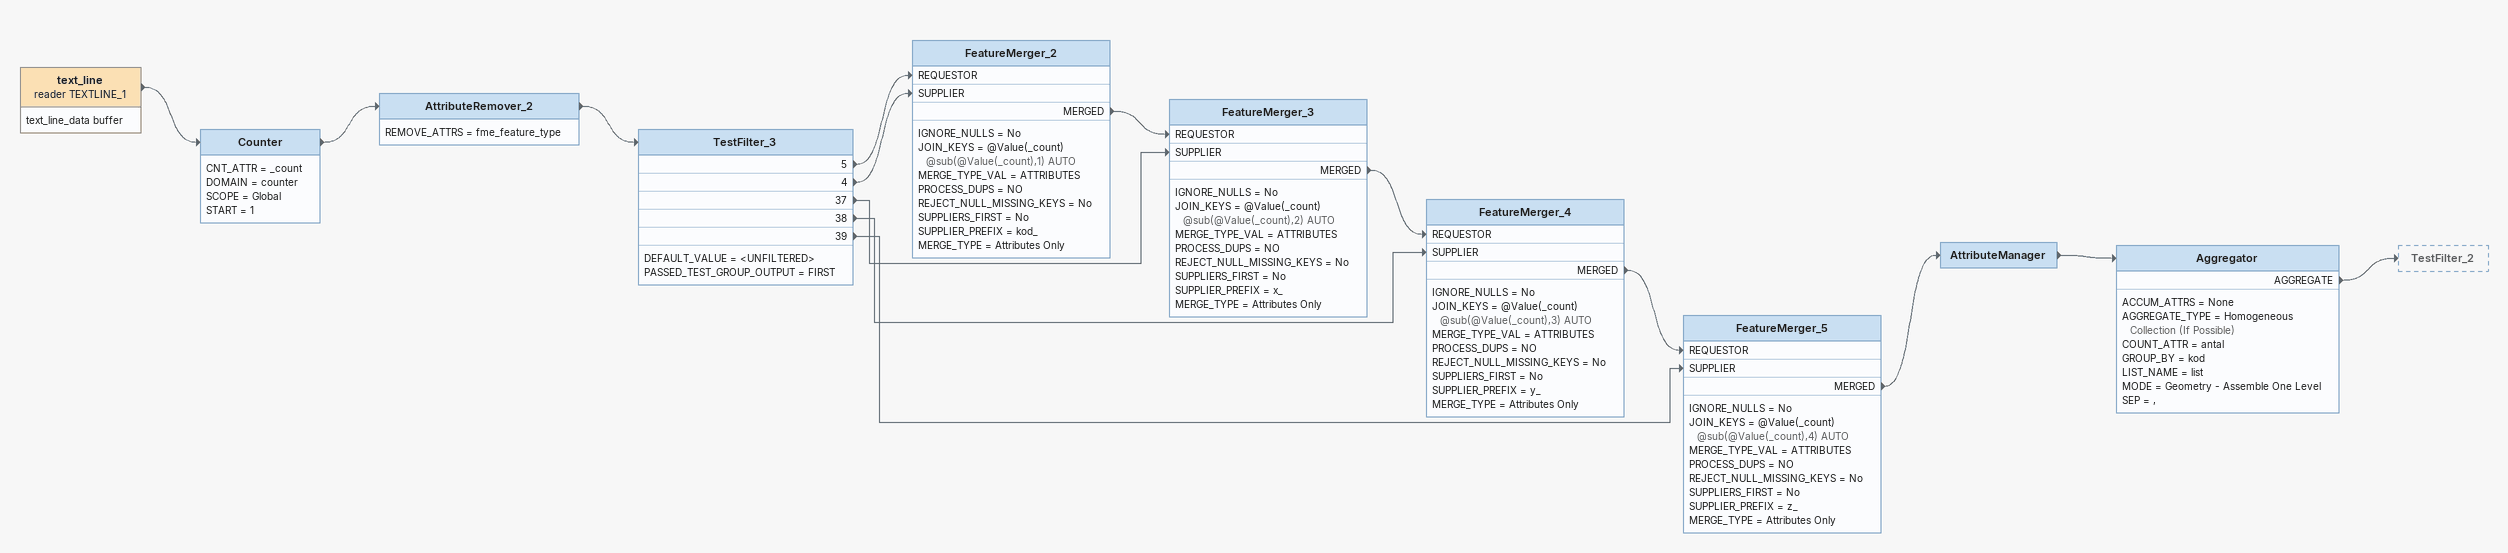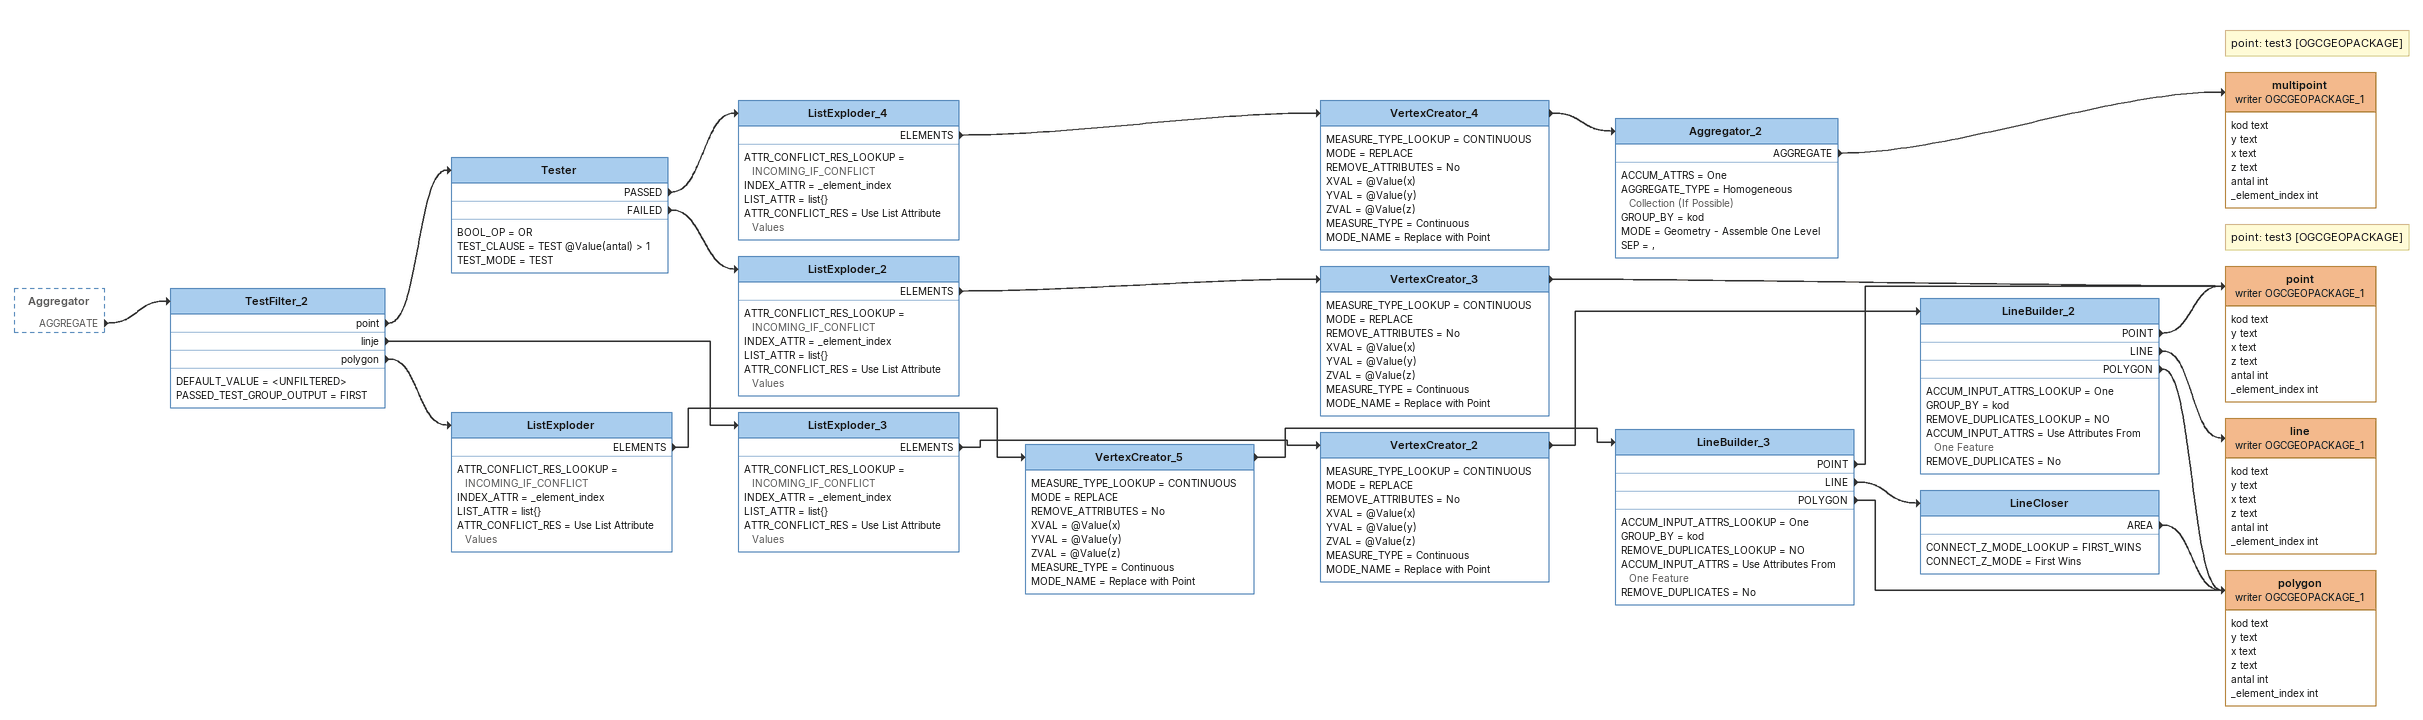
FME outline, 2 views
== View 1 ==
text_line (reader TEXTLINE_1)
    attributes: text_line_data buffer
    -> Counter
Counter
    CNT_ATTR = _count
    DOMAIN = counter
    SCOPE = Global
    START = 1
    -> AttributeRemover_2
AttributeRemover_2
    REMOVE_ATTRS = fme_feature_type
    -> TestFilter_3
TestFilter_3
    DEFAULT_VALUE = <UNFILTERED>
    PASSED_TEST_GROUP_OUTPUT = FIRST
    5 -> FeatureMerger_2 [REQUESTOR]
    4 -> FeatureMerger_2 [SUPPLIER]
    37 -> FeatureMerger_3 [SUPPLIER]
    38 -> FeatureMerger_4 [SUPPLIER]
    39 -> FeatureMerger_5 [SUPPLIER]
FeatureMerger_2
    IGNORE_NULLS = No
    JOIN_KEYS = @Value(_count) @sub(@Value(_count),1) AUTO
    MERGE_TYPE_VAL = ATTRIBUTES
    PROCESS_DUPS = NO
    REJECT_NULL_MISSING_KEYS = No
    SUPPLIERS_FIRST = No
    SUPPLIER_PREFIX = kod_
    MERGE_TYPE = Attributes Only
    MERGED -> FeatureMerger_3 [REQUESTOR]
FeatureMerger_3
    IGNORE_NULLS = No
    JOIN_KEYS = @Value(_count) @sub(@Value(_count),2) AUTO
    MERGE_TYPE_VAL = ATTRIBUTES
    PROCESS_DUPS = NO
    REJECT_NULL_MISSING_KEYS = No
    SUPPLIERS_FIRST = No
    SUPPLIER_PREFIX = x_
    MERGE_TYPE = Attributes Only
    MERGED -> FeatureMerger_4 [REQUESTOR]
FeatureMerger_4
    IGNORE_NULLS = No
    JOIN_KEYS = @Value(_count) @sub(@Value(_count),3) AUTO
    MERGE_TYPE_VAL = ATTRIBUTES
    PROCESS_DUPS = NO
    REJECT_NULL_MISSING_KEYS = No
    SUPPLIERS_FIRST = No
    SUPPLIER_PREFIX = y_
    MERGE_TYPE = Attributes Only
    MERGED -> FeatureMerger_5 [REQUESTOR]
FeatureMerger_5
    IGNORE_NULLS = No
    JOIN_KEYS = @Value(_count) @sub(@Value(_count),4) AUTO
    MERGE_TYPE_VAL = ATTRIBUTES
    PROCESS_DUPS = NO
    REJECT_NULL_MISSING_KEYS = No
    SUPPLIERS_FIRST = No
    SUPPLIER_PREFIX = z_
    MERGE_TYPE = Attributes Only
    MERGED -> AttributeManager
AttributeManager
    -> Aggregator
Aggregator
    ACCUM_ATTRS = None
    AGGREGATE_TYPE = Homogeneous Collection (If Possible)
    COUNT_ATTR = antal
    GROUP_BY = kod
    LIST_NAME = list
    MODE = Geometry - Assemble One Level
    SEP = ,
    AGGREGATE -> TestFilter_2

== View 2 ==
Aggregator [outside]
    AGGREGATE -> TestFilter_2
TestFilter_2
    DEFAULT_VALUE = <UNFILTERED>
    PASSED_TEST_GROUP_OUTPUT = FIRST
    point -> Tester
    linje -> ListExploder_3
    polygon -> ListExploder
Tester
    BOOL_OP = OR
    TEST_CLAUSE = TEST @Value(antal) > 1
    TEST_MODE = TEST
    PASSED -> ListExploder_4
    FAILED -> ListExploder_2
ListExploder_4
    ATTR_CONFLICT_RES_LOOKUP = INCOMING_IF_CONFLICT
    INDEX_ATTR = _element_index
    LIST_ATTR = list{}
    ATTR_CONFLICT_RES = Use List Attribute Values
    ELEMENTS -> VertexCreator_4
VertexCreator_4
    MEASURE_TYPE_LOOKUP = CONTINUOUS
    MODE = REPLACE
    REMOVE_ATTRIBUTES = No
    XVAL = @Value(x)
    YVAL = @Value(y)
    ZVAL = @Value(z)
    MEASURE_TYPE = Continuous
    MODE_NAME = Replace with Point
    -> Aggregator_2
Aggregator_2
    ACCUM_ATTRS = One
    AGGREGATE_TYPE = Homogeneous Collection (If Possible)
    GROUP_BY = kod
    MODE = Geometry - Assemble One Level
    SEP = ,
    AGGREGATE -> multipoint (writer OGCGEOPACKAGE_1)
Note: point: test3 [OGCGEOPACKAGE]
multipoint (writer OGCGEOPACKAGE_1)
    attributes: kod text, y text, x text, z text, antal int, _element_index int
ListExploder_2
    ATTR_CONFLICT_RES_LOOKUP = INCOMING_IF_CONFLICT
    INDEX_ATTR = _element_index
    LIST_ATTR = list{}
    ATTR_CONFLICT_RES = Use List Attribute Values
    ELEMENTS -> VertexCreator_3
VertexCreator_3
    MEASURE_TYPE_LOOKUP = CONTINUOUS
    MODE = REPLACE
    REMOVE_ATTRIBUTES = No
    XVAL = @Value(x)
    YVAL = @Value(y)
    ZVAL = @Value(z)
    MEASURE_TYPE = Continuous
    MODE_NAME = Replace with Point
    -> point (writer OGCGEOPACKAGE_1)
ListExploder_3
    ATTR_CONFLICT_RES_LOOKUP = INCOMING_IF_CONFLICT
    INDEX_ATTR = _element_index
    LIST_ATTR = list{}
    ATTR_CONFLICT_RES = Use List Attribute Values
    ELEMENTS -> VertexCreator_2
VertexCreator_2
    MEASURE_TYPE_LOOKUP = CONTINUOUS
    MODE = REPLACE
    REMOVE_ATTRIBUTES = No
    XVAL = @Value(x)
    YVAL = @Value(y)
    ZVAL = @Value(z)
    MEASURE_TYPE = Continuous
    MODE_NAME = Replace with Point
    -> LineBuilder_2
LineBuilder_2
    ACCUM_INPUT_ATTRS_LOOKUP = One
    GROUP_BY = kod
    REMOVE_DUPLICATES_LOOKUP = NO
    ACCUM_INPUT_ATTRS = Use Attributes From One Feature
    REMOVE_DUPLICATES = No
    POINT -> point (writer OGCGEOPACKAGE_1)
    LINE -> line (writer OGCGEOPACKAGE_1)
    POLYGON -> polygon (writer OGCGEOPACKAGE_1)
line (writer OGCGEOPACKAGE_1)
    attributes: kod text, y text, x text, z text, antal int, _element_index int
ListExploder
    ATTR_CONFLICT_RES_LOOKUP = INCOMING_IF_CONFLICT
    INDEX_ATTR = _element_index
    LIST_ATTR = list{}
    ATTR_CONFLICT_RES = Use List Attribute Values
    ELEMENTS -> VertexCreator_5
VertexCreator_5
    MEASURE_TYPE_LOOKUP = CONTINUOUS
    MODE = REPLACE
    REMOVE_ATTRIBUTES = No
    XVAL = @Value(x)
    YVAL = @Value(y)
    ZVAL = @Value(z)
    MEASURE_TYPE = Continuous
    MODE_NAME = Replace with Point
    -> LineBuilder_3
LineBuilder_3
    ACCUM_INPUT_ATTRS_LOOKUP = One
    GROUP_BY = kod
    REMOVE_DUPLICATES_LOOKUP = NO
    ACCUM_INPUT_ATTRS = Use Attributes From One Feature
    REMOVE_DUPLICATES = No
    POINT -> point (writer OGCGEOPACKAGE_1)
    LINE -> LineCloser
    POLYGON -> polygon (writer OGCGEOPACKAGE_1)
Note: point: test3 [OGCGEOPACKAGE]
point (writer OGCGEOPACKAGE_1)
    attributes: kod text, y text, x text, z text, antal int, _element_index int
LineCloser
    CONNECT_Z_MODE_LOOKUP = FIRST_WINS
    CONNECT_Z_MODE = First Wins
    AREA -> polygon (writer OGCGEOPACKAGE_1)
polygon (writer OGCGEOPACKAGE_1)
    attributes: kod text, y text, x text, z text, antal int, _element_index int
